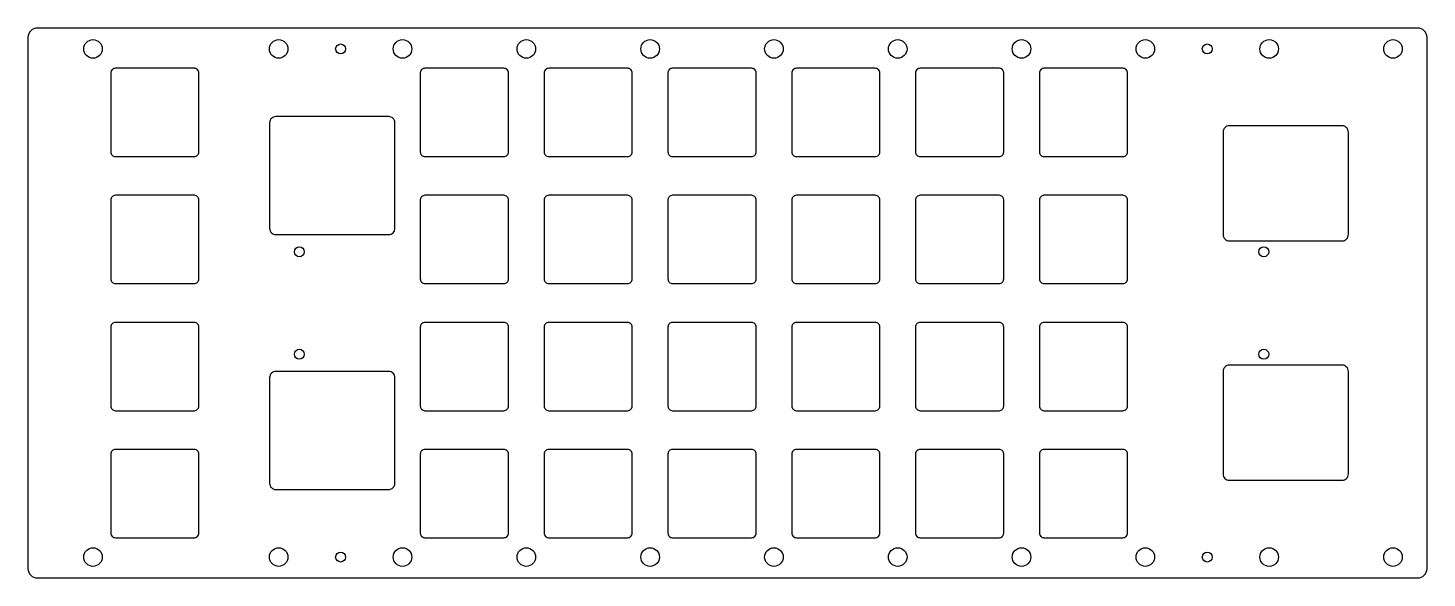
# Model space of a CAD drawing. Header units: millimetres. Extents: x -226 to 226, y -89 to 89.
import ezdxf

# ---------------------------------------------------------------- set-up
doc = ezdxf.new("R2010")
doc.units = ezdxf.units.MM
doc.layers.add('CUT', color=7, linetype='Continuous')

msp = doc.modelspace()

# ---------------------------------------------------------------- linework, layer by layer
at = {"layer": 'CUT'}
for points in [[(-223, -88.75), (223, -88.75, 0.414214), (226, -85.75), (226, 85.75, 0.414214), (223, 88.75), (-223, 88.75, 0.414214), (-226, 85.75), (-226, -85.75, 0.414214)], [(-197.75, 47.25), (-172.25, 47.25, 0.414214), (-170.75, 48.75), (-170.75, 74.25, 0.414214), (-172.25, 75.75), (-197.75, 75.75, 0.414214), (-199.25, 74.25), (-199.25, 48.75, 0.414214)], [(-97.75, 47.25), (-72.25, 47.25, 0.414214), (-70.75, 48.75), (-70.75, 74.25, 0.414214), (-72.25, 75.75), (-97.75, 75.75, 0.414214), (-99.25, 74.25), (-99.25, 48.75, 0.414214)], [(-57.75, 47.25), (-32.25, 47.25, 0.414214), (-30.75, 48.75), (-30.75, 74.25, 0.414214), (-32.25, 75.75), (-57.75, 75.75, 0.414214), (-59.25, 74.25), (-59.25, 48.75, 0.414214)], [(-17.75, 47.25), (7.75, 47.25, 0.414214), (9.25, 48.75), (9.25, 74.25, 0.414214), (7.75, 75.75), (-17.75, 75.75, 0.414214), (-19.25, 74.25), (-19.25, 48.75, 0.414214)], [(22.25, 47.25), (47.75, 47.25, 0.414214), (49.25, 48.75), (49.25, 74.25, 0.414214), (47.75, 75.75), (22.25, 75.75, 0.414214), (20.75, 74.25), (20.75, 48.75, 0.414214)], [(62.25, 47.25), (87.75, 47.25, 0.414214), (89.25, 48.75), (89.25, 74.25, 0.414214), (87.75, 75.75), (62.25, 75.75, 0.414214), (60.75, 74.25), (60.75, 48.75, 0.414214)], [(102.25, 47.25), (127.75, 47.25, 0.414214), (129.25, 48.75), (129.25, 74.25, 0.414214), (127.75, 75.75), (102.25, 75.75, 0.414214), (100.75, 74.25), (100.75, 48.75, 0.414214)], [(-145.93, 22.07), (-109.44, 22.07, 0.414214), (-107.44, 24.07), (-107.44, 58.17, 0.414214), (-109.44, 60.17), (-145.93, 60.17, 0.414214), (-147.93, 58.17), (-147.93, 24.07, 0.414214)], [(162.12, 20.07), (198.6, 20.07, 0.414214), (200.6, 22.07), (200.6, 55.17, 0.414214), (198.6, 57.17), (162.12, 57.17, 0.414214), (160.12, 55.17), (160.12, 22.07, 0.414214)], [(-197.75, 6.25), (-172.25, 6.25, 0.414214), (-170.75, 7.75), (-170.75, 33.25, 0.414214), (-172.25, 34.75), (-197.75, 34.75, 0.414214), (-199.25, 33.25), (-199.25, 7.75, 0.414214)], [(-97.75, 6.25), (-72.25, 6.25, 0.414214), (-70.75, 7.75), (-70.75, 33.25, 0.414214), (-72.25, 34.75), (-97.75, 34.75, 0.414214), (-99.25, 33.25), (-99.25, 7.75, 0.414214)], [(-57.75, 6.25), (-32.25, 6.25, 0.414214), (-30.75, 7.75), (-30.75, 33.25, 0.414214), (-32.25, 34.75), (-57.75, 34.75, 0.414214), (-59.25, 33.25), (-59.25, 7.75, 0.414214)], [(-17.75, 6.25), (7.75, 6.25, 0.414214), (9.25, 7.75), (9.25, 33.25, 0.414214), (7.75, 34.75), (-17.75, 34.75, 0.414214), (-19.25, 33.25), (-19.25, 7.75, 0.414214)], [(22.25, 6.25), (47.75, 6.25, 0.414214), (49.25, 7.75), (49.25, 33.25, 0.414214), (47.75, 34.75), (22.25, 34.75, 0.414214), (20.75, 33.25), (20.75, 7.75, 0.414214)], [(62.25, 6.25), (87.75, 6.25, 0.414214), (89.25, 7.75), (89.25, 33.25, 0.414214), (87.75, 34.75), (62.25, 34.75, 0.414214), (60.75, 33.25), (60.75, 7.75, 0.414214)], [(102.25, 6.25), (127.75, 6.25, 0.414214), (129.25, 7.75), (129.25, 33.25, 0.414214), (127.75, 34.75), (102.25, 34.75, 0.414214), (100.75, 33.25), (100.75, 7.75, 0.414214)], [(-197.75, -34.75), (-172.25, -34.75, 0.414214), (-170.75, -33.25), (-170.75, -7.75, 0.414214), (-172.25, -6.25), (-197.75, -6.25, 0.414214), (-199.25, -7.75), (-199.25, -33.25, 0.414214)], [(-97.75, -34.75), (-72.25, -34.75, 0.414214), (-70.75, -33.25), (-70.75, -7.75, 0.414214), (-72.25, -6.25), (-97.75, -6.25, 0.414214), (-99.25, -7.75), (-99.25, -33.25, 0.414214)], [(-57.75, -34.75), (-32.25, -34.75, 0.414214), (-30.75, -33.25), (-30.75, -7.75, 0.414214), (-32.25, -6.25), (-57.75, -6.25, 0.414214), (-59.25, -7.75), (-59.25, -33.25, 0.414214)], [(-17.75, -34.75), (7.75, -34.75, 0.414214), (9.25, -33.25), (9.25, -7.75, 0.414214), (7.75, -6.25), (-17.75, -6.25, 0.414214), (-19.25, -7.75), (-19.25, -33.25, 0.414214)], [(22.25, -34.75), (47.75, -34.75, 0.414214), (49.25, -33.25), (49.25, -7.75, 0.414214), (47.75, -6.25), (22.25, -6.25, 0.414214), (20.75, -7.75), (20.75, -33.25, 0.414214)], [(62.25, -34.75), (87.75, -34.75, 0.414214), (89.25, -33.25), (89.25, -7.75, 0.414214), (87.75, -6.25), (62.25, -6.25, 0.414214), (60.75, -7.75), (60.75, -33.25, 0.414214)], [(102.25, -34.75), (127.75, -34.75, 0.414214), (129.25, -33.25), (129.25, -7.75, 0.414214), (127.75, -6.25), (102.25, -6.25, 0.414214), (100.75, -7.75), (100.75, -33.25, 0.414214)], [(-145.93, -60.18), (-109.44, -60.18, 0.414214), (-107.44, -58.18), (-107.44, -24.07, 0.414214), (-109.44, -22.07), (-145.93, -22.07, 0.414214), (-147.93, -24.07), (-147.93, -58.18, 0.414214)], [(162.12, -57.18), (198.6, -57.18, 0.414214), (200.6, -55.18), (200.6, -22.07, 0.414214), (198.6, -20.07), (162.12, -20.07, 0.414214), (160.12, -22.07), (160.12, -55.18, 0.414214)], [(-197.75, -75.75), (-172.25, -75.75, 0.414214), (-170.75, -74.25), (-170.75, -48.75, 0.414214), (-172.25, -47.25), (-197.75, -47.25, 0.414214), (-199.25, -48.75), (-199.25, -74.25, 0.414214)], [(-97.75, -75.75), (-72.25, -75.75, 0.414214), (-70.75, -74.25), (-70.75, -48.75, 0.414214), (-72.25, -47.25), (-97.75, -47.25, 0.414214), (-99.25, -48.75), (-99.25, -74.25, 0.414214)], [(-57.75, -75.75), (-32.25, -75.75, 0.414214), (-30.75, -74.25), (-30.75, -48.75, 0.414214), (-32.25, -47.25), (-57.75, -47.25, 0.414214), (-59.25, -48.75), (-59.25, -74.25, 0.414214)], [(-17.75, -75.75), (7.75, -75.75, 0.414214), (9.25, -74.25), (9.25, -48.75, 0.414214), (7.75, -47.25), (-17.75, -47.25, 0.414214), (-19.25, -48.75), (-19.25, -74.25, 0.414214)], [(22.25, -75.75), (47.75, -75.75, 0.414214), (49.25, -74.25), (49.25, -48.75, 0.414214), (47.75, -47.25), (22.25, -47.25, 0.414214), (20.75, -48.75), (20.75, -74.25, 0.414214)], [(62.25, -75.75), (87.75, -75.75, 0.414214), (89.25, -74.25), (89.25, -48.75, 0.414214), (87.75, -47.25), (62.25, -47.25, 0.414214), (60.75, -48.75), (60.75, -74.25, 0.414214)], [(102.25, -75.75), (127.75, -75.75, 0.414214), (129.25, -74.25), (129.25, -48.75, 0.414214), (127.75, -47.25), (102.25, -47.25, 0.414214), (100.75, -48.75), (100.75, -74.25, 0.414214)]]:
    msp.add_lwpolyline(points, format="xyb", close=True, dxfattribs=at)
for centre, radius in [((-205, 82), 3), ((-145, 82), 3), ((-125, 82), 1.6), ((-105, 82), 3), ((-65, 82), 3), ((-25, 82), 3), ((15, 82), 3), ((55, 82), 3), ((95, 82), 3), ((135, 82), 3), ((155, 82), 1.6), ((175, 82), 3), ((215, 82), 3), ((-138.33, 16.52), 1.59), ((173.27, 16.52), 1.59), ((-138.33, -16.52), 1.59), ((173.27, -16.52), 1.59), ((-205, -82), 3), ((-145, -82), 3), ((-125, -82), 1.6), ((-105, -82), 3), ((-65, -82), 3), ((-25, -82), 3), ((15, -82), 3), ((55, -82), 3), ((95, -82), 3), ((135, -82), 3), ((155, -82), 1.6), ((175, -82), 3), ((215, -82), 3)]:
    msp.add_circle(centre, radius, dxfattribs=at)

doc.saveas('drawing.dxf')
